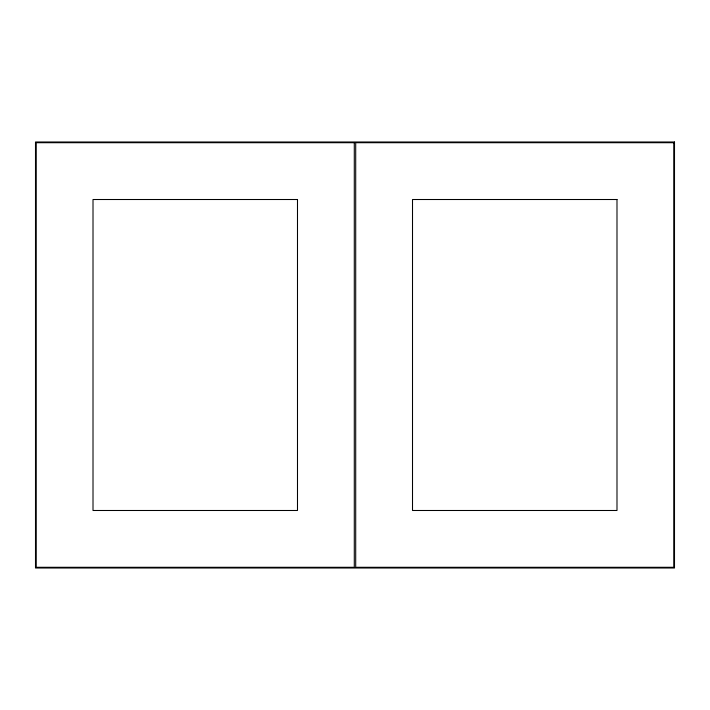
<?xml version="1.0" encoding="UTF-8"?>
<svg xmlns="http://www.w3.org/2000/svg" width="710" height="710" viewBox="0 0 710 710"><rect width="100%" height="100%" fill="white"/><g stroke="black" fill="none" stroke-linecap="round" stroke-linejoin="round"><path stroke-width="1.06" d="M674.5 142L35.5 142L35.5 568L674.5 568L674.5 142M354.29 142.71L36.21 142.71L36.21 567.29L354.29 567.29L354.29 142.71M673.79 142.71L355.71 142.71L355.71 567.29L673.79 567.29L673.79 142.71M297.49 199.51L93.01 199.51L93.01 510.49L297.49 510.49L297.49 199.51M616.99 199.51L412.51 199.51L412.51 510.49L616.99 510.49L616.99 199.51"/></g></svg>
